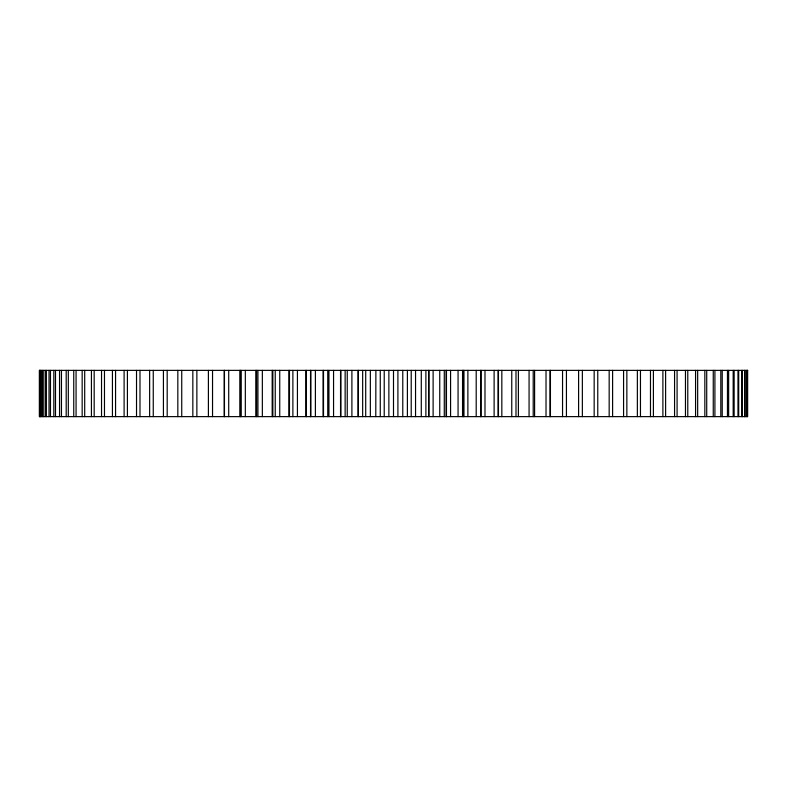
<?xml version="1.0" encoding="UTF-8"?>
<svg xmlns="http://www.w3.org/2000/svg" width="787" height="787" viewBox="0 0 787 787"><rect width="100%" height="100%" fill="white"/><g stroke="black" fill="none" stroke-linecap="round" stroke-linejoin="round"><path stroke-width="1.18" d="M747.394 370.372L747.394 416.628M746.666 370.372L746.676 416.628M744.974 370.372L744.974 416.628M744.738 370.372L744.738 416.628M742.308 370.372L742.308 416.628M741.836 370.372L741.836 416.628M738.698 370.372L738.698 416.628M737.98 370.372L737.98 416.628M734.133 370.372L734.133 416.628M733.179 370.372L733.179 416.628M728.644 370.372L728.644 416.628M727.454 370.372L727.454 416.628M722.23 370.372L722.23 416.628M720.803 370.372L720.803 416.628M714.911 370.372L714.911 416.628M713.258 370.372L713.258 416.628M706.716 370.372L706.716 416.628M704.837 370.372L704.837 416.628M697.666 370.372L697.666 416.628M695.57 370.372L695.57 416.628M687.779 370.372L687.779 416.628M685.467 370.372L685.467 416.628M677.086 370.372L677.086 416.628M674.567 370.372L674.567 416.628M665.615 370.372L665.615 416.628M662.89 370.372L662.89 416.628M653.397 370.372L653.397 416.628M650.475 370.372L650.475 416.628M640.461 370.372L640.461 416.628M637.362 370.372L637.362 416.628M626.855 370.372L626.855 416.628M623.579 370.372L623.579 416.628M612.611 370.372L612.611 416.628M609.168 370.372L609.168 416.628M597.766 370.372L597.766 416.628M594.165 370.372L594.165 416.628M582.36 370.372L582.36 416.628M578.602 370.372L578.602 416.628M566.433 370.372L566.433 416.628M562.548 370.372L562.548 416.628M550.428 370.372L550.428 416.628M550.034 370.372L550.034 416.628M546.021 370.372L546.021 416.628M534.599 370.372L534.599 416.628M533.212 370.372L533.212 416.628M529.071 370.372L529.071 416.628M518.387 370.372L518.387 416.628M515.997 370.372L515.997 416.628M511.757 370.372L511.757 416.628M501.831 370.372L501.831 416.628M498.456 370.372L498.456 416.628M498.102 370.372L498.102 416.628M494.118 370.372L494.118 416.628M484.989 370.372L484.989 416.628M481.113 370.372L481.113 416.628M480.631 370.372L480.621 416.628M476.204 370.372L476.204 416.628M467.881 370.372L467.881 416.628M463.877 370.372L463.877 416.628M463.494 370.372L463.494 416.628M462.549 370.372L462.549 416.628M458.064 370.372L458.064 416.628M450.577 370.372L450.577 416.628M446.455 370.372L446.455 416.628M446.16 370.372L446.16 416.628M444.281 370.372L444.281 416.628M439.746 370.372L439.746 416.628M433.116 370.372L433.116 416.628M428.885 370.372L428.885 416.628M428.689 370.372L428.689 416.628M425.885 370.372L425.885 416.628M421.291 370.372L421.291 416.628M415.546 370.372L415.546 416.628M411.217 370.372L411.217 416.628M407.391 370.372L407.391 416.628M402.777 370.372L402.777 416.628M397.907 370.372L397.907 416.628M393.5 370.372L393.5 416.628M388.867 370.372L388.867 416.628M384.223 370.372L384.223 416.628M380.269 370.372L380.269 416.628M375.881 370.372L375.783 416.628M370.352 370.372L370.352 416.628M365.709 370.372L365.709 416.628M362.659 370.372L362.659 416.628M358.311 370.372L358.311 416.628M358.115 370.372L358.115 416.628M351.897 370.372L351.897 416.628M347.254 370.372L347.254 416.628M345.139 370.372L345.139 416.628M340.84 370.372L340.84 416.628M340.545 370.372L340.545 416.628M333.56 370.372L333.56 416.628M328.936 370.372L328.936 416.628M327.746 370.372L327.746 416.628M323.506 370.372L323.506 416.628M323.123 370.372L323.123 416.628M315.39 370.372L315.39 416.628M310.796 370.372L310.796 416.628M310.54 370.372L310.54 416.628M306.369 370.372L306.369 416.628M305.887 370.372L305.887 416.628M297.427 370.372L297.427 416.628M292.882 370.372L292.882 416.628M289.468 370.372L289.468 416.628M288.898 370.372L288.898 416.628M279.739 370.372L279.739 416.628M275.243 370.372L275.243 416.628M272.853 370.372L272.853 416.628M272.184 370.372L272.184 416.628M262.346 370.372L262.346 416.628M257.929 370.372L257.929 416.628M256.572 370.372L256.572 416.628M255.814 370.372L255.814 416.628M245.328 370.372L245.328 416.628M240.979 370.372L240.979 416.628M240.665 370.372L240.665 416.628M239.819 370.372L239.819 416.628M228.712 370.372L228.712 416.628M224.452 370.372L224.452 416.628M224.246 370.372L224.246 416.628M212.539 370.372L212.539 416.628M208.398 370.372L208.398 416.628M196.868 370.372L196.868 416.628M192.835 370.372L192.835 416.628M181.738 370.372L181.738 416.628M177.832 370.372L177.832 416.628M167.188 370.372L167.188 416.628M163.421 370.372L163.421 416.628M153.258 370.372L153.258 416.628M149.638 370.372L149.638 416.628M139.988 370.372L139.988 416.628M136.525 370.372L136.525 416.628M127.405 370.372L127.405 416.628M124.11 370.372L124.11 416.628M115.561 370.372L115.561 416.628M112.433 370.372L112.433 416.628M104.474 370.372L104.474 416.628M101.533 370.372L101.533 416.628M94.174 370.372L94.174 416.628M91.43 370.372L91.43 416.628M84.701 370.372L84.701 416.628M82.163 370.372L82.163 416.628M76.073 370.372L76.073 416.628M73.742 370.372L73.742 416.628M68.321 370.372L68.321 416.628M66.197 370.372L66.197 416.628M61.455 370.372L61.455 416.628M59.546 370.372L59.546 416.628M55.493 370.372L55.493 416.628M53.821 370.372L53.821 416.628M50.466 370.372L50.466 416.628M49.02 370.372L49.02 416.628M46.374 370.372L46.374 416.628M45.164 370.372L45.164 416.628M43.236 370.372L43.236 416.628M42.262 370.372L42.262 416.628M41.062 370.372L41.062 416.628M40.324 370.372L40.324 416.628M39.852 370.372L39.852 416.628M39.606 370.372L39.606 416.628M747.65 370.372L39.35 370.372L39.35 416.628L747.65 416.628L747.65 370.372"/></g></svg>
